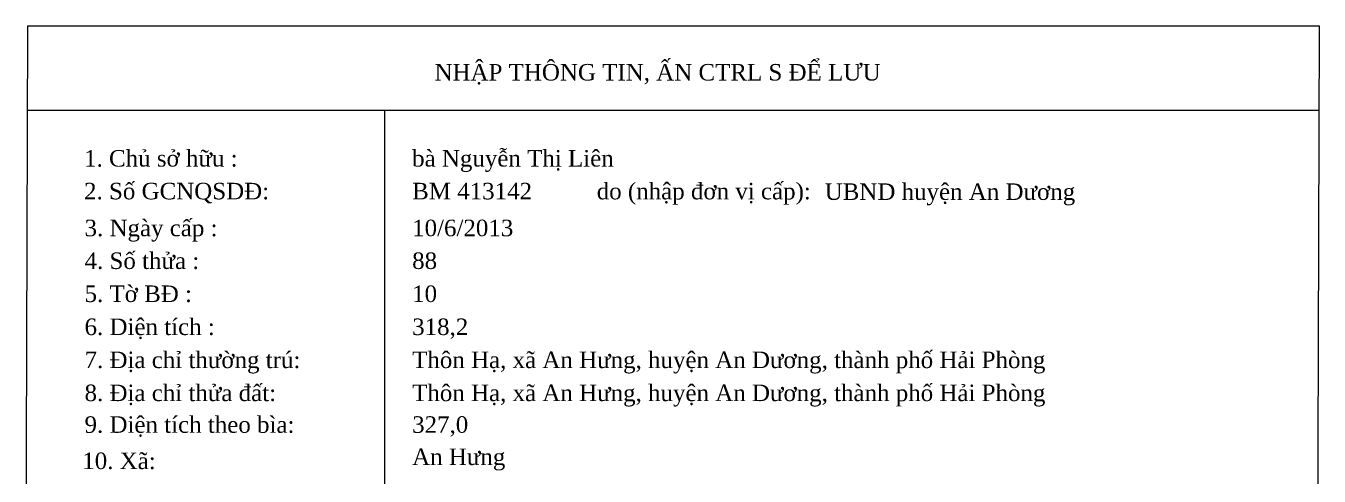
# Model space of a CAD drawing. Header units: metres. Extents: x -95 to 475, y 248 to 679.
# Drawn here: x -94.8 to 61.8, y 408.2 to 462.7 of the extents above; entities that cross this region are included whole.
import ezdxf
from ezdxf.enums import TextEntityAlignment as Align

# ---------------------------------------------------------------- set-up
doc = ezdxf.new("R2010")
doc.units = ezdxf.units.M
doc.header["$LTSCALE"] = 0.2
doc.styles.add('TNRM', font='times.ttf')

msp = doc.modelspace()

# ---------------------------------------------------------------- linework, layer by layer
at = {"color": 8, "linetype": 'Continuous', "lineweight": 0}
for p, q in [((-94.524, 452.459), (61.837, 452.459)), ((-51.325, 385.745), (-51.325, 452.459))]:
    msp.add_line(p, q, dxfattribs=at)
msp.add_lwpolyline([(-94.524, 462.668), (61.837, 462.668), (61.58, 385.745), (-94.781, 385.745)], close=True, dxfattribs=at)

# ---------------------------------------------------------------- texts
at = {"color": 7, "linetype": 'ByBlock', "lineweight": 0, "style": 'TNRM'}
msp.add_text('NHẬP THÔNG TIN, ẤN CTRL S ĐỂ LƯU', height=2, dxfattribs=at).set_placement((-45.294, 457.051), align=Align.MIDDLE_LEFT)
at = {"color": 2, "linetype": 'Continuous', "lineweight": 0, "style": 'TNRM'}
for s, p in [('1. Chủ sở hữu :', (-87.733, 445.632)), ('2. Số GCNQSDĐ:', (-87.733, 441.666)), ('do (nhập đơn vị cấp):', (-25.647, 441.661)), ('3. Ngày cấp :', (-87.674, 437.202)), ('4. Số thửa :', (-87.674, 433.236)), ('5. Tờ BĐ :', (-87.674, 429.236)), ('6. Diện tích :', (-87.674, 425.236)), ('7. Địa chỉ thường trú: ', (-87.674, 421.236)), ('8. Địa chỉ thửa đất: ', (-87.674, 417.236)), ('9. Diện tích theo bìa:', (-87.674, 413.4)), ('10. Xã: ', (-87.949, 409.008))]:
    msp.add_text(s, height=2, dxfattribs=at).set_placement(p)
at = {"color": 3, "linetype": 'Continuous', "lineweight": 0, "style": 'TNRM'}
for s, p in [('bà Nguyễn Thị Liên', (-48.002, 445.632)), ('BM 413142', (-48.002, 441.666)), ('UBND huyện An Dương', (1.959, 441.594)), ('10/6/2013', (-48.002, 437.202)), ('88', (-48.002, 433.236)), ('10', (-48.002, 429.236)), ('318,2', (-48.002, 425.236)), ('Thôn Hạ, xã An Hưng, huyện An Dương, thành phố Hải Phòng', (-48.002, 421.236)), ('Thôn Hạ, xã An Hưng, huyện An Dương, thành phố Hải Phòng', (-48.002, 417.236)), ('327,0', (-48.002, 413.4)), ('An Hưng', (-48.002, 409.497))]:
    msp.add_text(s, height=2, dxfattribs=at).set_placement(p)

doc.saveas('drawing.dxf')
